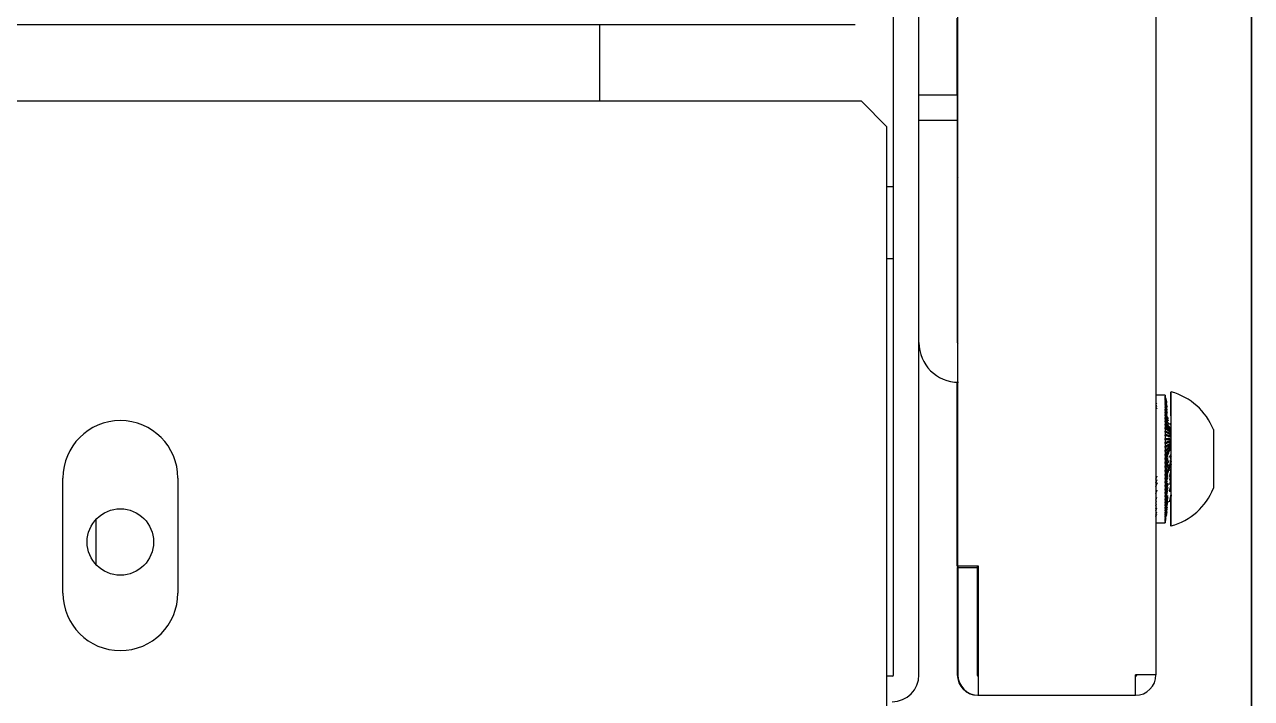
# Model space of a CAD drawing. Header units: millimetres. Extents: x -18178 to 96133, y -22425 to 61598.
# Drawn here: x 42371.5 to 42467.6, y 3480.1 to 3532.8 of the extents above; entities that cross this region are included whole.
import ezdxf

# ---------------------------------------------------------------- set-up
doc = ezdxf.new("R2010")
doc.units = ezdxf.units.MM
for name, color, linetype in [('10H46685PS612', 7, 'Continuous'), ('10H46910P0610B', 7, 'Continuous'), ('10H46911P06B', 7, 'Continuous'), ('EAE-BB-A-OUT-002-KXA 2000A', 131, 'Continuous'), ('EAE-UPS PANEL-VERTV.', 7, 'Continuous'), ('MA1387FE', 7, 'Continuous'), ('RG0340CU', 7, 'Continuous'), ('RG0414CU', 7, 'Continuous'), ('RG0981FE', 7, 'Continuous'), ('RG0982FE', 7, 'Continuous'), ('RG0999FE', 7, 'Continuous'), ('RG1037FE', 7, 'Continuous'), ('RG1047FE', 7, 'Continuous'), ('RG1048FE', 7, 'Continuous'), ('RG1072FE', 7, 'Continuous'), ('RG1110FE', 7, 'Continuous'), ('SALDATURA_5X5_SP', 7, 'Continuous')]:
    doc.layers.add(name, color=color, linetype=linetype)
doc.layers.add('E-ELEC-EQPM', color=7, linetype='Continuous', lineweight=35)

# ---------------------------------------------------------------- blocks, each defined once
blk = doc.blocks.new('A$Ccc32f15b')
at = {"layer": '10H46685PS612', "color": 7, "linetype": 'Continuous'}
for p, q in [((92.80499999999984, 43.97500000001661), (92.80499999999984, 43.95000000001914)), ((93.08499999999984, 43.95000000001914), (93.08499999999984, 43.97500000001661))]:
    blk.add_line(p, q, dxfattribs=at)
at = {"layer": '10H46910P0610B', "color": 7, "linetype": 'Continuous'}
for p, q in [((93.75500291789277, 45.22750000006575), (93.75499999996319, 45.22750000006575)), ((93.75500291789277, 45.22750000006575), (93.81179200135077, 45.22750000006575)), ((93.81179200135071, 45.22750000006575), (93.81321091654215, 45.22750000006575)), ((93.81321091654218, 45.22750000006575), (93.92678908345817, 45.22750000006575)), ((93.9267890834582, 45.22750000006575), (93.92820799864964, 45.22750000006575)), ((93.92820799864961, 45.22750000006575), (93.98499708210764, 45.22750000006575)), ((94.13250000000019, 45.06250000006574), (93.60750000000019, 45.06250000006574)), ((93.60751610531557, 45.06000000001477), (93.70099319478481, 45.06000000001477)), ((94.03783536299957, 45.06000000001475), (94.13251610531555, 45.06000000001474)), ((93.7200000000002, 45.00260141530026), (93.7200000000002, 45.00250000077421)), ((93.7506750000002, 45.00260141530026), (93.7506750000002, 45.00250000077421)), ((93.9893250000002, 45.00260141530026), (93.9893250000002, 45.00250000077911)), ((94.02000000000018, 45.00250000077911), (94.02000000000018, 45.00260141530026))]:
    blk.add_line(p, q, dxfattribs=at)
for centre, radius, start, end in [((93.84838111114686, 44.99559491585886), 0.2499999999999979, 111.9331438283732, 164.4772880336549), ((93.89161888885346, 44.99559491585886), 0.2499999999999962, 15.52271196633877, 68.06685617162684)]:
    blk.add_arc(centre, radius, start, end, dxfattribs=at)
at = {"layer": '10H46911P06B', "color": 7, "linetype": 'Continuous'}
for p, q in [((93.62000000000018, 45.03829015885198), (93.62000000000018, 45.00311550221764)), ((93.6200109832694, 45.03880424576933), (93.62032528616834, 45.03880424576933)), ((93.6200109832694, 45.03880424576933), (93.6200109832694, 45.03829015885196)), ((93.62032528616834, 45.03880424576933), (93.62032528616834, 45.03829015885196)), ((93.62032528616834, 45.03829015885198), (93.62065142266434, 45.03837472732988)), ((93.62065142266437, 45.03829015885198), (93.62032528616834, 45.03829015885198)), ((93.62065142266437, 45.03880424576933), (93.6216184791866, 45.03880424576933)), ((93.62065142266437, 45.03880424576933), (93.62065142266437, 45.03829015885196)), ((93.62161847918657, 45.03880424576933), (93.62161847918657, 45.03829015885196)), ((93.62161847918657, 45.03829015885198), (93.62227592697752, 45.03846561498892)), ((93.6222759269775, 45.03829015885198), (93.62161847918654, 45.03829015885198)), ((93.6222759269775, 45.03880424576933), (93.62389192059271, 45.03880424576933)), ((93.6222759269775, 45.03880424576933), (93.6222759269775, 45.03829015885196)), ((93.62389192059268, 45.03880424576933), (93.62389192059268, 45.03829015885196)), ((93.62389192059268, 45.03829015885198), (93.62487808503249, 45.03856236270954)), ((93.62487808503252, 45.03829015885198), (93.62389192059271, 45.03829015885198)), ((93.62487808503252, 45.03880424576933), (93.6271366381522, 45.03880424576933)), ((93.62487808503252, 45.03880424576933), (93.62487808503252, 45.03829015885196)), ((93.62713663815222, 45.03880424576933), (93.62713663815222, 45.03829015885196)), ((93.62713663815222, 45.03829015885198), (93.6284476273004, 45.03866640384439)), ((93.6284476273004, 45.03829015885198), (93.62713663815222, 45.03829015885198)), ((93.6284476273004, 45.03880424576933), (93.63133982644723, 45.03880424576933)), ((93.6284476273004, 45.03880424576933), (93.6284476273004, 45.03829015885196)), ((93.63133982644717, 45.03880424576933), (93.63133982644717, 45.03829015885196)), ((93.63133982644717, 45.03829015885198), (93.63297046642847, 45.03877952233974)), ((93.6329704664285, 45.03829015885198), (93.6313398264472, 45.03829015885198)), ((93.6329704664285, 45.03880424576933), (93.63648489741377, 45.03880424576933)), ((93.6329704664285, 45.03880424576933), (93.6329704664285, 45.03829015885196)), ((93.63648489741374, 45.03829015885198), (93.64589369389697, 45.04126125427811)), ((93.63648489741374, 45.03880424576933), (93.63648489741374, 45.03829015885196)), ((93.63842875283714, 45.03829015885198), (93.63648489741377, 45.03829015885198)), ((93.63842875283714, 45.03880424576933), (93.64255154580732, 45.03880424576933)), ((93.63842875283714, 45.03880424576933), (93.63842875283714, 45.03829015885196)), ((93.64255154580727, 45.03829015885198), (93.66696422248117, 45.04645796349239)), ((93.64255154580727, 45.03880424576933), (93.64255154580727, 45.03829015885196)), ((93.64480094516344, 45.03829015885198), (93.64255154580727, 45.03829015885198)), ((93.64480094516344, 45.03880424576933), (93.64951582933821, 45.03880424576933)), ((93.64480094516344, 45.03880424576933), (93.64480094516344, 45.03829015885196)), ((93.64951582933824, 45.03880424576933), (93.64951582933824, 45.03829015885196)), ((93.65206189527561, 45.03829015885198), (93.64951582933824, 45.03829015885198)), ((93.65206189527561, 45.03880424576933), (93.65735026316116, 45.03880424576933)), ((93.65206189527555, 45.03880424576933), (93.65206189527555, 45.03829015885196)), ((93.65735026316116, 45.03880424576933), (93.65735026316116, 45.03829015885196)), ((93.66018294752055, 45.03829015885198), (93.65735026316108, 45.03829015885198)), ((93.66018294752055, 45.03880424576933), (93.66602392834486, 45.03880424576933)), ((93.66018294752055, 45.03880424576933), (93.66018294752055, 45.03829015885196)), ((93.66602392834491, 45.03880424576933), (93.66602392834491, 45.03829015885196)), ((93.66913205181544, 45.03829015885198), (93.66602392834488, 45.03829015885198)), ((93.66913205181544, 45.03880424576933), (93.67550259389569, 45.03880424576933)), ((93.66913205181544, 45.03880424576933), (93.66913205181544, 45.03829015885196)), ((93.67550259389569, 45.03880424576933), (93.67550259389569, 45.03829015885196)), ((93.67887389013399, 45.03829015885198), (93.67550259389571, 45.03829015885198)), ((93.67887389013399, 45.03880424576933), (93.685748851851, 45.03880424576933)), ((93.67887389013399, 45.03880424576933), (93.67887389013399, 45.03829015885196)), ((93.685748851851, 45.03880424576933), (93.685748851851, 45.03829015885196)), ((93.68937001589092, 45.03829015885198), (93.685748851851, 45.03829015885198)), ((93.68937001589092, 45.03880424576933), (93.6967222649117, 45.03880424576933)), ((93.68937001589092, 45.03880424576933), (93.68937001589092, 45.03829015885196)), ((93.69672226491167, 45.03880424576933), (93.69672226491167, 45.03829015885196)), ((93.70057900567315, 45.03829015885198), (93.6967222649117, 45.03829015885198)), ((93.70057900567315, 45.03880424576933), (93.70837952602972, 45.03880424576933)), ((93.70057900567309, 45.03880424576933), (93.70057900567309, 45.03829015885196)), ((93.70837952602969, 45.03880424576933), (93.70837952602969, 45.03829015885196)), ((93.71245662271889, 45.03829015885198), (93.70837952602972, 45.03829015885198)), ((93.71245662271889, 45.03880424576933), (93.72067462932111, 45.03880424576933)), ((93.71245662271889, 45.03880424576933), (93.71245662271889, 45.03829015885196)), ((93.72067462932105, 45.03880424576933), (93.72067462932105, 45.03829015885196)), ((93.72495599150002, 45.03829015885198), (93.72067462932108, 45.03829015885198)), ((93.72495599150002, 45.03880424576933), (93.73355905163027, 45.03880424576933)), ((93.72495599150002, 45.03880424576933), (93.72495599150002, 45.03829015885196)), ((93.7335590516303, 45.03829015885198), (93.75629182415992, 45.06208732838293)), ((93.7335590516303, 45.03880424576933), (93.7335590516303, 45.03829015885196)), ((93.7380277827184, 45.03829015885198), (93.73355905163027, 45.03829015885198)), ((93.7380277827184, 45.03880424576933), (93.74698194402873, 45.03880424576933)), ((93.7380277827184, 45.03880424576933), (93.7380277827184, 45.03829015885196)), ((93.74698194402876, 45.03829015885198), (93.76358409659471, 45.06208732838293)), ((93.74698194402876, 45.03880424576933), (93.74698194402876, 45.03829015885196)), ((93.75162040798602, 45.03829015885198), (93.74698194402873, 45.03829015885198)), ((93.75162040798608, 45.03880424576933), (93.76089033249258, 45.03880424576933)), ((93.75162040798608, 45.03880424576933), (93.75162040798608, 45.03829015885196)), ((93.76089033249255, 45.03829015885198), (93.77129634398347, 45.06208732838293)), ((93.76089033249255, 45.03880424576933), (93.76089033249255, 45.03829015885196)), ((93.76568022342087, 45.03829015885198), (93.76089033249255, 45.03829015885198)), ((93.76568022342087, 45.03880424576933), (93.77522932696652, 45.03880424576933)), ((93.76568022342087, 45.03880424576933), (93.76568022342087, 45.03829015885196)), ((93.7759543596334, 45.06208732838292), (93.7712963439835, 45.06208732838292)), ((93.77522932696655, 45.03829015885198), (93.77939812960915, 45.06208732838293)), ((93.77522932696655, 45.03880424576933), (93.77522932696655, 45.03829015885196)), ((93.7801517413547, 45.03829015885198), (93.77522932696652, 45.03829015885198)), ((93.78426771280354, 45.06208732838292), (93.77939812960912, 45.06208732838292)), ((93.7801517413547, 45.03880424576933), (93.78994233799037, 45.03880424576933)), ((93.7801517413547, 45.03880424576933), (93.7801517413547, 45.03829015885196)), ((93.79291941214393, 45.06208732838292), (93.78785747942516, 45.06208732838292)), ((93.7899423379904, 45.03880424576933), (93.7899423379904, 45.03829015885196)), ((93.79497784931763, 45.03829015885198), (93.78994233799037, 45.03829015885198)), ((93.79497784931763, 45.03829015885198), (93.79291941214393, 45.06208732838293)), ((93.79497784931763, 45.03880424576933), (93.8049713000313, 45.03880424576933)), ((93.79497784931763, 45.03880424576933), (93.79497784931763, 45.03829015885196)), ((93.8018753133498, 45.06208732838292), (93.79664100824255, 45.06208732838292)), ((93.8049713000313, 45.03880424576933), (93.8049713000313, 45.03829015885196)), ((93.81010003543497, 45.03829015885198), (93.80497130003133, 45.03829015885198)), ((93.81010003543497, 45.03880424576933), (93.82025690064225, 45.03880424576933)), ((93.81010003543497, 45.03880424576933), (93.81010003543497, 45.03829015885196)), ((93.82025690064225, 45.03880424576933), (93.82025690064225, 45.03829015885196)), ((93.82545861934668, 45.03829015885198), (93.82025690064219, 45.03829015885198)), ((93.82545861934668, 45.03880424576933), (93.83573881454083, 45.03880424576933)), ((93.82545861934668, 45.03880424576933), (93.82545861934668, 45.03829015885196)), ((93.83573881454083, 45.03880424576933), (93.83573881454083, 45.03829015885196)), ((93.84099298773887, 45.03829015885198), (93.83573881454083, 45.03829015885198)), ((93.84099298773887, 45.03880424576933), (93.85135594168602, 45.03880424576933)), ((93.84099298773887, 45.03880424576933), (93.84099298773887, 45.03829015885196)), ((93.85135594168605, 45.03880424576933), (93.85135594168605, 45.03829015885196)), ((93.85664183355638, 45.03829015885198), (93.85135594168602, 45.03829015885198)), ((93.85664183355638, 45.03880424576933), (93.8670466484117, 45.03880424576933)), ((93.85664183355638, 45.03880424576933), (93.85664183355638, 45.03829015885196)), ((93.86704664841173, 45.03880424576933), (93.86704664841173, 45.03829015885196)), ((93.8723433979541, 45.03829015885198), (93.8670466484117, 45.03829015885198)), ((93.8723433979541, 45.03880424576933), (93.88274901066686, 45.03880424576933)), ((93.8723433979541, 45.03880424576933), (93.8723433979541, 45.03829015885196)), ((93.88274901066686, 45.03880424576933), (93.88274901066686, 45.03829015885196)), ((93.88803571403068, 45.03829015885198), (93.88274901066686, 45.03829015885198)), ((93.88803571403074, 45.03880424576933), (93.89840105840142, 45.03880424576933)), ((93.88803571403068, 45.03880424576933), (93.88803571403068, 45.03829015885196)), ((93.89840105840139, 45.03880424576933), (93.89840105840139, 45.03829015885196)), ((93.90365685138372, 45.03829015885198), (93.89840105840136, 45.03829015885198)), ((93.90365685138372, 45.03880424576933), (93.91394102013359, 45.03880424576933)), ((93.90365685138372, 45.03880424576933), (93.90365685138372, 45.03829015885196)), ((93.91394102013359, 45.03880424576933), (93.91394102013359, 45.03829015885196)), ((93.91914516052071, 45.03829015885198), (93.91394102013362, 45.03829015885198)), ((93.91914516052071, 45.03880424576933), (93.92930756673411, 45.03880424576933)), ((93.91914516052071, 45.03880424576933), (93.91914516052071, 45.03829015885196)), ((93.92889992842976, 45.06208732838292), (93.92343554848296, 45.06208732838292)), ((93.92930756673408, 45.03880424576933), (93.92930756673408, 45.03829015885196)), ((93.9344395161614, 45.03829015885198), (93.92930756673408, 45.03829015885198)), ((93.9344395161614, 45.03880424576933), (93.94444005346375, 45.03880424576933)), ((93.9344395161614, 45.03880424576933), (93.9344395161614, 45.03829015885196)), ((93.94708058785648, 45.06208732838292), (93.94191610791248, 45.06208732838292)), ((93.94444005346372, 45.03880424576933), (93.94444005346372, 45.03829015885196)), ((93.94947955847138, 45.03829015885198), (93.9444400534637, 45.03829015885198)), ((93.94947955847138, 45.03880424576933), (93.95927875931076, 45.03880424576933)), ((93.94947955847138, 45.03880424576933), (93.94947955847138, 45.03829015885196)), ((93.95927875931076, 45.03880424576933), (93.95927875931076, 45.03829015885196)), ((93.9642059312749, 45.03829015885198), (93.95927875931076, 45.03829015885198)), ((93.9642059312749, 45.03880424576933), (93.97376512268241, 45.03880424576933)), ((93.9642059312749, 45.03880424576933), (93.9642059312749, 45.03829015885196)), ((93.97376512268241, 45.03880424576933), (93.97376512268241, 45.03829015885196)), ((93.97856051630626, 45.03829015885198), (93.97376512268241, 45.03829015885198)), ((93.97856051630626, 45.03880424576933), (93.98784197252061, 45.03880424576933)), ((93.97856051630626, 45.03880424576933), (93.97856051630626, 45.03829015885196)), ((93.98784197252061, 45.03880424576933), (93.98784197252061, 45.03829015885196)), ((93.99248666257634, 45.03829015885198), (93.98784197252061, 45.03829015885198)), ((93.99248666257634, 45.03880424576933), (94.00145375393012, 45.03880424576933)), ((93.99248666257634, 45.03880424576933), (93.99248666257634, 45.03829015885196)), ((94.00145375393012, 45.03880424576933), (94.00145375393012, 45.03829015885196)), ((94.00592940994804, 45.03829015885198), (94.00145375393012, 45.03829015885198)), ((94.00592940994804, 45.03880424576933), (94.0145467474284, 45.03880424576933)), ((94.00592940994804, 45.03880424576933), (94.00592940994804, 45.03829015885196)), ((94.0145467474284, 45.03880424576933), (94.0145467474284, 45.03829015885196)), ((94.01883570603891, 45.03829015885198), (94.0145467474284, 45.03829015885198)), ((94.01883570603891, 45.03880424576933), (94.02706928095168, 45.03880424576933)), ((94.01883570603891, 45.03880424576933), (94.01883570603891, 45.03829015885196)), ((94.02706928095168, 45.03880424576933), (94.02706928095168, 45.03829015885196)), ((94.03115461559466, 45.03829015885198), (94.02706928095168, 45.03829015885198)), ((94.03115461559466, 45.03880424576933), (94.0389719337812, 45.03880424576933)), ((94.03115461559466, 45.03880424576933), (94.03115461559466, 45.03829015885196)), ((94.0389719337812, 45.03880424576933), (94.0389719337812, 45.03829015885196)), ((94.04283752150715, 45.03829015885198), (94.0389719337812, 45.03829015885198)), ((94.04283752150715, 45.03880424576933), (94.05020773158398, 45.03880424576933)), ((94.04283752150715, 45.03880424576933), (94.04283752150715, 45.03829015885196)), ((94.05020773158404, 45.03880424576933), (94.05020773158404, 45.03829015885196)), ((94.05383831668425, 45.03829015885198), (94.05020773158404, 45.03829015885198)), ((94.05383831668425, 45.03880424576933), (94.06073233179936, 45.03880424576933)), ((94.05383831668425, 45.03880424576933), (94.05383831668425, 45.03829015885196)), ((94.06073233179936, 45.03880424576933), (94.06073233179936, 45.03829015885196)), ((94.06411358601312, 45.03829015885198), (94.06073233179936, 45.03829015885198)), ((94.06411358601312, 45.03880424576933), (94.07050419863842, 45.03880424576933)), ((94.06411358601312, 45.03880424576933), (94.06411358601312, 45.03829015885196)), ((94.07050419863842, 45.03880424576933), (94.07050419863842, 45.03829015885196)), ((94.07362277770008, 45.03829015885198), (94.07050419863842, 45.03829015885198)), ((94.07362277770008, 45.03880424576933), (94.07948476700707, 45.03880424576933)), ((94.07362277770008, 45.03880424576933), (94.07362277770008, 45.03829015885196)), ((94.07948476700707, 45.03880424576933), (94.07948476700707, 45.03829015885196)), ((94.08232836330976, 45.03829015885198), (94.07948476700702, 45.03829015885198)), ((94.08232836330976, 45.03880424576933), (94.08763859470477, 45.03880424576933)), ((94.08232836330976, 45.03880424576933), (94.08232836330976, 45.03829015885196)), ((94.08763859470483, 45.03880424576933), (94.08763859470483, 45.03829015885196)), ((94.09019598587318, 45.03829015885198), (94.08763859470483, 45.03829015885198)), ((94.09019598587318, 45.03880424576933), (94.09493350229891, 45.03880424576933)), ((94.09019598587318, 45.03880424576933), (94.09019598587318, 45.03829015885196)), ((94.09493350229891, 45.03880424576933), (94.09493350229891, 45.03829015885196)), ((94.09719459547827, 45.03829015885198), (94.09493350229891, 45.03829015885198)), ((94.09719459547827, 45.03880424576933), (94.10134070012177, 45.03880424576933)), ((94.09719459547827, 45.03880424576933), (94.09719459547827, 45.03829015885196)), ((94.10134070012177, 45.03880424576933), (94.10134070012177, 45.03829015885196)), ((94.10329657181032, 45.03829015885198), (94.10134070012177, 45.03829015885198)), ((94.10329657181032, 45.03880424576933), (94.10683490189072, 45.03880424576933)), ((94.10329657181032, 45.03880424576933), (94.10329657181032, 45.03829015885196)), ((94.10683490189078, 45.03880424576933), (94.10683490189078, 45.03829015885196)), ((94.10847783315657, 45.03829015885198), (94.10683490189078, 45.03829015885198)), ((94.10847783315657, 45.03880424576933), (94.11139442450158, 45.03880424576933)), ((94.10847783315657, 45.03880424576933), (94.10847783315657, 45.03829015885196)), ((94.11139442450158, 45.03880424576933), (94.11139442450158, 45.03829015885196)), ((94.11271793144553, 45.03829015885198), (94.11139442450164, 45.03829015885198)), ((94.11271793144553, 45.03880424576933), (94.11500127360156, 45.03880424576933)), ((94.11271793144553, 45.03880424576933), (94.11271793144553, 45.03829015885196)), ((94.11500127360151, 45.03880424576933), (94.11500127360151, 45.03829015885196)), ((94.11600013294625, 45.03829015885198), (94.11500127360151, 45.03829015885198)), ((94.11600013294625, 45.03880424576933), (94.11764121460496, 45.03880424576933)), ((94.11600013294625, 45.03880424576933), (94.11600013294625, 45.03829015885196)), ((94.11764121460496, 45.03880424576933), (94.11764121460496, 45.03829015885196)), ((94.11831148430909, 45.03829015885198), (94.11764121460496, 45.03829015885198)), ((94.11831148430909, 45.03880424576933), (94.11930382887093, 45.03880424576933)), ((94.11831148430909, 45.03880424576933), (94.11831148430909, 45.03829015885196)), ((94.11930382887087, 45.03880424576933), (94.11930382887087, 45.03829015885196)), ((94.11964286368604, 45.03829015885198), (94.11930382887087, 45.03829015885198)), ((94.11964286368604, 45.03880424576933), (94.11998255482033, 45.03880424576933)), ((94.11964286368604, 45.03880424576933), (94.11964286368604, 45.03829015885196)), ((94.11998255482033, 45.03880424576933), (94.11998255482033, 45.03829015885196)), ((94.12000000025924, 45.03829015885198), (94.11998255482033, 45.03829015885198)), ((94.11998901673101, 45.03880424576933), (94.11998901673101, 45.03829015885196)), ((94.12000000000015, 45.00311550221763), (94.12000000000015, 45.03829015885196)), ((94.12000294021655, 45.03630424571833), (94.12000294021655, 45.03579015880096)), ((94.1200161053155, 45.00250000078074), (94.1200161053155, 45.03579015880096)), ((93.61999999974114, 45.00311550221763), (93.62001744518005, 45.00311550221763)), ((93.6200109832694, 45.00311550221763), (93.6200109832694, 45.00260141530026)), ((93.6200109832694, 45.00260141530028), (93.62032528616834, 45.00260141530028)), ((93.62001610531559, 45.00260141530025), (93.62001610531559, 45.00250000077257)), ((93.62032528616834, 45.00311550221763), (93.62032528616834, 45.00260141530026)), ((93.62065142266437, 45.00311550221763), (93.62032528616834, 45.00311550221763)), ((93.62065142266437, 45.00311550221763), (93.62065142266437, 45.00260141530026)), ((93.62065142266437, 45.00260141530028), (93.6216184791866, 45.00260141530028)), ((93.62161847918657, 45.00311550221763), (93.62161847918657, 45.00260141530026)), ((93.6222759269775, 45.00311550221763), (93.62161847918654, 45.00311550221763)), ((93.6222759269775, 45.00311550221763), (93.6222759269775, 45.00260141530026)), ((93.6222759269775, 45.00260141530028), (93.62389192059271, 45.00260141530028)), ((93.62389192059268, 45.00311550221763), (93.62389192059268, 45.00260141530026)), ((93.62487808503252, 45.00311550221763), (93.62389192059271, 45.00311550221763)), ((93.62487808503252, 45.00311550221763), (93.62487808503252, 45.00260141530026)), ((93.62487808503252, 45.00260141530028), (93.6271366381522, 45.00260141530028)), ((93.62713663815222, 45.00311550221763), (93.62713663815222, 45.00260141530026)), ((93.6284476273004, 45.00311550221763), (93.62713663815222, 45.00311550221763)), ((93.6284476273004, 45.00311550221763), (93.6284476273004, 45.00260141530026)), ((93.6284476273004, 45.00260141530028), (93.63133982644723, 45.00260141530028)), ((93.63133982644717, 45.00311550221763), (93.63133982644717, 45.00260141530026)), ((93.6329704664285, 45.00311550221763), (93.6313398264472, 45.00311550221763)), ((93.6329704664285, 45.00311550221763), (93.6329704664285, 45.00260141530026)), ((93.6329704664285, 45.00260141530028), (93.63648489741377, 45.00260141530028)), ((93.63648489741374, 45.00311550221763), (93.63648489741374, 45.00260141530026)), ((93.63842875283714, 45.00311550221763), (93.63648489741377, 45.00311550221763)), ((93.63842875283714, 45.00311550221763), (93.63842875283714, 45.00260141530026)), ((93.63842875283714, 45.00260141530028), (93.64255154580732, 45.00260141530028)), ((93.64255154580727, 45.00311550221763), (93.64255154580727, 45.00260141530026)), ((93.64480094516344, 45.00311550221763), (93.64255154580727, 45.00311550221763)), ((93.64480094516344, 45.00311550221763), (93.64480094516344, 45.00260141530026)), ((93.64480094516344, 45.00260141530028), (93.64951582933821, 45.00260141530028)), ((93.64951582933824, 45.00260141530028), (93.6549614725516, 45.00454683745676)), ((93.64951582933824, 45.00311550221763), (93.64951582933824, 45.00260141530026)), ((93.65206189527561, 45.00311550221763), (93.64951582933824, 45.00311550221763)), ((93.65206189527555, 45.00311550221763), (93.65206189527555, 45.00260141530026)), ((93.65206189527561, 45.00260141530028), (93.65735026316116, 45.00260141530028)), ((93.65735026316116, 45.00260141530028), (93.66428954267491, 45.00527193024463)), ((93.65735026316116, 45.00311550221763), (93.65735026316116, 45.00260141530026)), ((93.66018294752055, 45.00311550221763), (93.65735026316108, 45.00311550221763)), ((93.66018294752055, 45.00311550221763), (93.66018294752055, 45.00260141530026)), ((93.66018294752055, 45.00260141530028), (93.66602392834486, 45.00260141530028)), ((93.66602392834491, 45.00260141530028), (93.67377471081127, 45.00584782195492)), ((93.66602392834491, 45.00311550221763), (93.66602392834491, 45.00260141530026)), ((93.66913205181544, 45.00311550221763), (93.66602392834488, 45.00311550221763)), ((93.66913205181544, 45.00311550221763), (93.66913205181544, 45.00260141530026)), ((93.66913205181544, 45.00260141530028), (93.67550259389569, 45.00260141530028)), ((93.67550259389569, 45.00311550221763), (93.67550259389569, 45.00260141530026)), ((93.67887389013399, 45.00311550221763), (93.67550259389571, 45.00311550221763)), ((93.67887389013399, 45.00311550221763), (93.67887389013399, 45.00260141530026)), ((93.67887389013399, 45.00260141530028), (93.685748851851, 45.00260141530028)), ((93.685748851851, 45.00311550221763), (93.685748851851, 45.00260141530026)), ((93.68937001589092, 45.00311550221763), (93.685748851851, 45.00311550221763)), ((93.68937001589092, 45.00311550221763), (93.68937001589092, 45.00260141530026)), ((93.68937001589092, 45.00260141530028), (93.6967222649117, 45.00260141530028)), ((93.69672226491167, 45.00311550221763), (93.69672226491167, 45.00260141530026)), ((93.70057900567315, 45.00311550221763), (93.6967222649117, 45.00311550221763)), ((93.70057900567309, 45.00311550221763), (93.70057900567309, 45.00260141530026)), ((93.70057900567315, 45.00260141530028), (93.70837952602972, 45.00260141530028)), ((93.70837952602969, 45.00311550221763), (93.70837952602969, 45.00260141530026)), ((93.71245662271889, 45.00311550221763), (93.70837952602972, 45.00311550221763)), ((93.71245662271889, 45.00311550221763), (93.71245662271889, 45.00260141530026)), ((93.71245662271889, 45.00260141530028), (93.72067462932111, 45.00260141530028)), ((93.72067462932105, 45.00311550221763), (93.72067462932105, 45.00260141530026)), ((93.72495599150002, 45.00311550221763), (93.72067462932108, 45.00311550221763)), ((93.72495599150002, 45.00311550221763), (93.72495599150002, 45.00260141530026)), ((93.72495599150002, 45.00260141530028), (93.73355905163027, 45.00260141530028)), ((93.7335590516303, 45.00311550221763), (93.7335590516303, 45.00260141530026)), ((93.7380277827184, 45.00311550221763), (93.73355905163027, 45.00311550221763)), ((93.7380277827184, 45.00311550221763), (93.7380277827184, 45.00260141530026)), ((93.7380277827184, 45.00260141530028), (93.74698194402873, 45.00260141530028)), ((93.74698194402876, 45.00311550221763), (93.74698194402876, 45.00260141530026)), ((93.75162040798602, 45.00311550221763), (93.74698194402873, 45.00311550221763)), ((93.75162040798608, 45.00311550221763), (93.75162040798608, 45.00260141530026)), ((93.75162040798608, 45.00260141530028), (93.76089033249258, 45.00260141530028)), ((93.76089033249255, 45.00311550221763), (93.76089033249255, 45.00260141530026)), ((93.76568022342087, 45.00311550221763), (93.76089033249255, 45.00311550221763)), ((93.76568022342087, 45.00311550221763), (93.76568022342087, 45.00260141530026)), ((93.76568022342087, 45.00260141530028), (93.77522932696652, 45.00260141530028)), ((93.77522932696655, 45.00311550221763), (93.77522932696655, 45.00260141530026)), ((93.7801517413547, 45.00311550221763), (93.77522932696652, 45.00311550221763)), ((93.7801517413547, 45.00311550221763), (93.7801517413547, 45.00260141530026)), ((93.7801517413547, 45.00260141530028), (93.78994233799037, 45.00260141530028)), ((93.7899423379904, 45.00311550221763), (93.7899423379904, 45.00260141530026)), ((93.79497784931763, 45.00311550221763), (93.78994233799037, 45.00311550221763)), ((93.79497784931763, 45.00311550221763), (93.79497784931763, 45.00260141530026)), ((93.79497784931763, 45.00260141530028), (93.8049713000313, 45.00260141530028)), ((93.8049713000313, 45.00311550221763), (93.8049713000313, 45.00260141530026)), ((93.81010003543497, 45.00311550221763), (93.80497130003133, 45.00311550221763)), ((93.81010003543497, 45.00311550221763), (93.81010003543497, 45.00260141530026)), ((93.81010003543497, 45.00260141530028), (93.82025690064225, 45.00260141530028)), ((93.82025690064225, 45.00311550221763), (93.82025690064225, 45.00260141530026)), ((93.82545861934668, 45.00311550221763), (93.82025690064219, 45.00311550221763)), ((93.82545861934668, 45.00311550221763), (93.82545861934668, 45.00260141530026)), ((93.82545861934668, 45.00260141530028), (93.83573881454083, 45.00260141530028)), ((93.83573881454083, 45.00311550221763), (93.83573881454083, 45.00260141530026)), ((93.84099298773887, 45.00311550221763), (93.83573881454083, 45.00311550221763)), ((93.84099298773887, 45.00311550221763), (93.84099298773887, 45.00260141530026)), ((93.84099298773887, 45.00260141530028), (93.85135594168602, 45.00260141530028)), ((93.85135594168605, 45.00311550221763), (93.85135594168605, 45.00260141530026)), ((93.85664183355638, 45.00311550221763), (93.85135594168602, 45.00311550221763)), ((93.85664183355638, 45.00311550221763), (93.85664183355638, 45.00260141530026)), ((93.85664183355638, 45.00260141530028), (93.8670466484117, 45.00260141530028)), ((93.86704664841173, 45.00311550221763), (93.86704664841173, 45.00260141530026)), ((93.8723433979541, 45.00311550221763), (93.8670466484117, 45.00311550221763)), ((93.8723433979541, 45.00311550221763), (93.8723433979541, 45.00260141530026)), ((93.8723433979541, 45.00260141530028), (93.88274901066686, 45.00260141530028)), ((93.88274901066686, 45.00311550221763), (93.88274901066686, 45.00260141530026)), ((93.88803571403068, 45.00311550221763), (93.88274901066686, 45.00311550221763)), ((93.88803571403068, 45.00311550221763), (93.88803571403068, 45.00260141530026)), ((93.88803571403074, 45.00260141530028), (93.89840105840142, 45.00260141530028)), ((93.89840105840139, 45.00311550221763), (93.89840105840139, 45.00260141530026)), ((93.90365685138372, 45.00311550221763), (93.89840105840136, 45.00311550221763)), ((93.90365685138372, 45.00311550221763), (93.90365685138372, 45.00260141530026)), ((93.90365685138372, 45.00260141530028), (93.91394102013359, 45.00260141530028)), ((93.91394102013359, 45.00311550221763), (93.91394102013359, 45.00260141530026)), ((93.91914516052071, 45.00311550221763), (93.91394102013362, 45.00311550221763)), ((93.91914516052071, 45.00311550221763), (93.91914516052071, 45.00260141530026)), ((93.91914516052071, 45.00260141530028), (93.92930756673411, 45.00260141530028)), ((93.92930756673408, 45.00311550221763), (93.92930756673408, 45.00260141530026)), ((93.9344395161614, 45.00311550221763), (93.92930756673408, 45.00311550221763)), ((93.9344395161614, 45.00311550221763), (93.9344395161614, 45.00260141530026)), ((93.9344395161614, 45.00260141530028), (93.94444005346375, 45.00260141530028)), ((93.94947955847138, 45.00260141530028), (93.93664752000421, 45.00773999026605)), ((93.94444005346372, 45.00311550221763), (93.94444005346372, 45.00260141530026)), ((93.94947955847138, 45.00311550221763), (93.9444400534637, 45.00311550221763)), ((93.94947955847138, 45.00311550221763), (93.94947955847138, 45.00260141530026)), ((93.94947955847138, 45.00260141530028), (93.95927875931076, 45.00260141530028)), ((93.9642059312749, 45.00260141530028), (93.95045887764209, 45.00769509172771)), ((93.95927875931076, 45.00311550221763), (93.95927875931076, 45.00260141530026)), ((93.9642059312749, 45.00311550221763), (93.95927875931076, 45.00311550221763)), ((93.97856051630626, 45.00260141530028), (93.96239082486673, 45.00819676409569)), ((93.9642059312749, 45.00311550221763), (93.9642059312749, 45.00260141530026)), ((93.9642059312749, 45.00260141530028), (93.97376512268241, 45.00260141530028)), ((93.97376512268241, 45.00311550221763), (93.97376512268241, 45.00260141530026)), ((93.97856051630626, 45.00311550221763), (93.97376512268241, 45.00311550221763)), ((93.97856051630626, 45.00311550221763), (93.97856051630626, 45.00260141530026)), ((93.97856051630626, 45.00260141530028), (93.98784197252061, 45.00260141530028)), ((93.98784197252061, 45.00311550221763), (93.98784197252061, 45.00260141530026)), ((93.99248666257634, 45.00311550221763), (93.98784197252061, 45.00311550221763)), ((94.00592940994804, 45.00260141530028), (93.99088367050004, 45.0072495838366)), ((93.99248666257634, 45.00311550221763), (93.99248666257634, 45.00260141530026)), ((93.99248666257634, 45.00260141530028), (94.00145375393012, 45.00260141530028)), ((94.00145375393012, 45.00311550221763), (94.00145375393012, 45.00260141530026)), ((94.00592940994804, 45.00311550221763), (94.00145375393012, 45.00311550221763)), ((94.00592940994804, 45.00311550221763), (94.00592940994804, 45.00260141530026)), ((94.00592940994804, 45.00260141530028), (94.0145467474284, 45.00260141530028)), ((94.0145467474284, 45.00311550221763), (94.0145467474284, 45.00260141530026)), ((94.01883570603891, 45.00311550221763), (94.0145467474284, 45.00311550221763)), ((94.01883570603891, 45.00311550221763), (94.01883570603891, 45.00260141530026)), ((94.01883570603891, 45.00260141530028), (94.02706928095168, 45.00260141530028)), ((94.03115461559466, 45.00260141530028), (94.01974753232278, 45.00583019238849)), ((94.02706928095168, 45.00311550221763), (94.02706928095168, 45.00260141530026)), ((94.03115461559466, 45.00311550221763), (94.02706928095168, 45.00311550221763)), ((94.03115461559466, 45.00311550221763), (94.03115461559466, 45.00260141530026)), ((94.03115461559466, 45.00260141530028), (94.0389719337812, 45.00260141530028)), ((94.04283752150715, 45.00260141530028), (94.03362243036466, 45.00511898026521)), ((94.0389719337812, 45.00311550221763), (94.0389719337812, 45.00260141530026)), ((94.04283752150715, 45.00311550221763), (94.0389719337812, 45.00311550221763)), ((94.04283752150715, 45.00311550221763), (94.04283752150715, 45.00260141530026)), ((94.04283752150715, 45.00260141530028), (94.05020773158398, 45.00260141530028)), ((94.05383831668425, 45.00260141530028), (94.04517290170728, 45.0048979539237)), ((94.05020773158404, 45.00311550221763), (94.05020773158404, 45.00260141530026)), ((94.05383831668425, 45.00311550221763), (94.05020773158404, 45.00311550221763)), ((94.05383831668425, 45.00311550221763), (94.05383831668425, 45.00260141530026)), ((94.05383831668425, 45.00260141530028), (94.06073233179936, 45.00260141530028)), ((94.06411358601312, 45.00260141530028), (94.05607075285675, 45.00467897416961)), ((94.06073233179936, 45.00311550221763), (94.06073233179936, 45.00260141530026)), ((94.06411358601312, 45.00311550221763), (94.06073233179936, 45.00311550221763)), ((94.07362277770008, 45.00260141530028), (94.0610522703034, 45.00578056116589)), ((94.06411358601312, 45.00311550221763), (94.06411358601312, 45.00260141530026)), ((94.06411358601312, 45.00260141530028), (94.07050419863842, 45.00260141530028)), ((94.07050419863842, 45.00311550221763), (94.07050419863842, 45.00260141530026)), ((94.07362277770008, 45.00311550221763), (94.07050419863842, 45.00311550221763)), ((94.07362277770008, 45.00311550221763), (94.07362277770008, 45.00260141530026)), ((94.07362277770008, 45.00260141530028), (94.07948476700707, 45.00260141530028)), ((94.09019598587318, 45.00260141530028), (94.07756672582113, 45.00570252612913)), ((94.07948476700707, 45.00311550221763), (94.07948476700707, 45.00260141530026)), ((94.08232836330976, 45.00311550221763), (94.07948476700702, 45.00311550221763)), ((94.08232836330976, 45.00311550221763), (94.08232836330976, 45.00260141530026)), ((94.08232836330976, 45.00260141530028), (94.08763859470477, 45.00260141530028)), ((94.09719459547827, 45.00260141530028), (94.08602676414793, 45.00532016388401)), ((94.08763859470483, 45.00311550221763), (94.08763859470483, 45.00260141530026)), ((94.09019598587318, 45.00311550221763), (94.08763859470483, 45.00311550221763)), ((94.09019598587318, 45.00311550221763), (94.09019598587318, 45.00260141530026)), ((94.09019598587318, 45.00260141530028), (94.09493350229891, 45.00260141530028)), ((94.09493350229891, 45.00311550221763), (94.09493350229891, 45.00260141530026)), ((94.09719459547827, 45.00311550221763), (94.09493350229891, 45.00311550221763)), ((94.09719459547827, 45.00311550221763), (94.09719459547827, 45.00260141530026)), ((94.09719459547827, 45.00260141530028), (94.10134070012177, 45.00260141530028)), ((94.10134070012177, 45.00311550221763), (94.10134070012177, 45.00260141530026)), ((94.10329657181032, 45.00311550221763), (94.10134070012177, 45.00311550221763)), ((94.10329657181032, 45.00311550221763), (94.10329657181032, 45.00260141530026)), ((94.10329657181032, 45.00260141530028), (94.10683490189072, 45.00260141530028)), ((94.10683490189078, 45.00311550221763), (94.10683490189078, 45.00260141530026)), ((94.10847783315657, 45.00311550221763), (94.10683490189078, 45.00311550221763)), ((94.10847783315657, 45.00311550221763), (94.10847783315657, 45.00260141530026)), ((94.10847783315657, 45.00260141530028), (94.11139442450158, 45.00260141530028)), ((94.11139442450158, 45.00311550221763), (94.11139442450158, 45.00260141530026)), ((94.11271793144553, 45.00311550221763), (94.11139442450164, 45.00311550221763)), ((94.11271793144553, 45.00311550221763), (94.11271793144553, 45.00260141530026)), ((94.11271793144553, 45.00260141530028), (94.11500127360156, 45.00260141530028)), ((94.11500127360151, 45.00311550221763), (94.11500127360151, 45.00260141530026)), ((94.11600013294625, 45.00311550221763), (94.11500127360151, 45.00311550221763)), ((94.11600013294625, 45.00311550221763), (94.11600013294625, 45.00260141530026)), ((94.11600013294625, 45.00260141530028), (94.11764121460496, 45.00260141530028)), ((94.11764121460496, 45.00311550221763), (94.11764121460496, 45.00260141530026)), ((94.11831148430909, 45.00311550221763), (94.11764121460496, 45.00311550221763)), ((94.11831148430909, 45.00311550221763), (94.11831148430909, 45.00260141530026)), ((94.11831148430909, 45.00260141530028), (94.11930382887093, 45.00260141530028)), ((94.11930382887087, 45.00311550221763), (94.11930382887087, 45.00260141530026)), ((94.11964286368604, 45.00311550221763), (94.11930382887087, 45.00311550221763)), ((94.11964286368604, 45.00311550221763), (94.11964286368604, 45.00260141530026)), ((94.11964286368604, 45.00260141530028), (94.11998255482033, 45.00260141530028)), ((94.11998255482033, 45.00311550221763), (94.11998255482033, 45.00260141530026)), ((94.12000000025924, 45.00311550221763), (94.11998255482033, 45.00311550221763)), ((94.11998901673101, 45.00311550221763), (94.11998901673101, 45.00260141530026))]:
    blk.add_line(p, q, dxfattribs=at)
for centre, radius, start, end in [((94.55172695382939, 41.84543204064693), 3.325432887512475, 105.9935215566178, 106.2012350201607), ((94.68268931257475, 41.41917652458402), 3.771030288009832, 105.9570332260653, 106.290637876139), ((94.52436106395422, 42.0688729014426), 3.102499614870244, 106.5553173566943, 106.8097110722436), ((94.65153468333986, 41.67185574593958), 3.518955715086693, 106.5576949024324, 106.9020235036523), ((94.49515151150317, 42.30445345139798), 2.867550329796936, 107.3159275826476, 107.5319033411116), ((94.61816454371476, 41.93826319584737), 3.253300197056991, 107.2921771847099, 107.6276069016768), ((94.46431998316743, 42.54845844452248), 2.62433479933346, 108.1292967055, 108.3877214180315), ((94.5828357312586, 42.21419746967119), 2.978306226779022, 108.1072672679433, 108.487353039828), ((94.43212827995782, 42.79703977629291), 2.376749746127826, 109.0941682124061, 109.4028841889993), ((94.54585246101712, 42.49530691907266), 2.698383309527249, 109.213147426959, 109.507042905201), ((94.3988910508701, 43.04627717063074), 2.128785420798968, 110.0453586990089, 110.6109223211308), ((94.50758131514405, 42.77715828013362), 2.418047963057871, 110.3602808850384, 110.7202730200459), ((94.36499599378695, 43.29224000492903), 1.884475822995609, 111.4179351587605, 112.0560413132047), ((94.46847501331419, 43.05530658850553), 2.141868114519636, 111.5724945870066, 112.1713110803263), ((94.33093694972294, 43.53104929836725), 1.647857490019546, 113.4984435745903, 113.7972594433067), ((94.42911134514063, 43.3253652792115), 1.874417674479657, 113.2032302075609, 113.9192174134619), ((94.29737032497249, 43.75893888572763), 1.422945822858075, 115.5587092278594, 115.9144342880818), ((94.39025953585067, 43.58307536537104), 1.620251866271875, 115.4714831447941, 116.0438366365578), ((94.26521616273519, 43.97231481207442), 1.213747122166006, 117.7389680841611, 118.5170418717395), ((94.3529991199126, 43.82437260497254), 1.383924780424498, 117.5661216904646, 118.6545050365993), ((94.23585077010196, 44.16781201159942), 1.024347117481679, 120.8663085878571, 121.7567614599039), ((94.31894648511863, 44.04545159640944), 1.17009735732805, 120.6958624728169, 121.9024905813318), ((94.21150402401324, 44.34234737667096), 0.8591777644850395, 124.8277336220617, 125.844565823467), ((94.29072212336442, 44.24282579191991), 0.9838560302347836, 124.3671889410273, 125.9977999025901), ((94.19616840241204, 44.49316838031689), 0.7237491457102248, 129.9263504156102, 131.0704863637985), ((94.27301968252826, 44.41338248253666), 0.8315805381010966, 128.6748467417627, 131.2284259172771), ((94.31894648511863, 44.04545159640944), 1.17009735732805, 119.6241699628196, 120.1544118467587), ((94.19799670142166, 44.617896485223), 0.6267899755355497, 134.8060832507687, 137.8148020911136), ((94.2754257508166, 44.5544318873593), 0.7234729833986522, 135.3798909627453, 137.9707465000287), ((94.23709627466027, 44.71456465466518), 0.587659229085825, 143.6836964381793, 146.5130090170323), ((94.32158609076927, 44.66374957301826), 0.6822953078418047, 144.2271256289893, 146.653873251836), ((94.38138523217387, 44.78164837385917), 0.6716718417414929, 155.2733788063863, 157.4890872641713), ((94.49137346899661, 44.73961153430088), 0.784950294776755, 155.7022773821464, 157.5943622881002), ((95.10516125571584, 44.81808969248493), 1.348122342051487, 169.5503115290785, 170.5771168347518), ((95.3425739437877, 44.78082138276784), 1.58357768873463, 169.7502719337141, 170.6240749450495), ((91.19341798907416, 44.82331390917521), 2.605450974338249, 4.744210026097618, 5.269533595710705), ((90.74220385382426, 44.78672921445833), 3.063163542641971, 4.720344286575281, 5.167128198444643), ((93.07673422649873, 44.79723863491084), 0.7672569189109476, 18.3513471832742, 20.23424667907556), ((92.9568963120474, 44.75724185942585), 0.8984620030951471, 18.263202281426, 19.86890479991749), ((99.30969884354434, 46.95236852783063), 5.823167785041976, 198.9421848262435, 199.1899222551031), ((93.30501750958794, 44.74027509234824), 0.595475680054426, 30.0879567475062, 32.77164583866581), ((93.22514868998647, 44.69282435078708), 0.6928737973256299, 29.95637231683315, 32.25484485210223), ((97.65915921008067, 47.36766843238887), 4.485896048797833, 210.9281137050541, 211.2831034638752), ((93.36850788472398, 44.65332163057202), 0.6057240199933384, 39.52387882771612, 42.507514596967), ((93.29952302281743, 44.59449259116333), 0.7004302744247604, 39.37112625931297, 41.93723268501459), ((97.2676789329133, 48.00161363343071), 4.530282836848652, 220.4558218789473, 220.852537065378), ((93.3820061897799, 44.53774955762916), 0.6865456941250017, 46.87129511333097, 49.8609346197615), ((97.25921515120044, 48.84420643492442), 5.105144844411017, 227.8034142544574, 228.2025816778103), ((93.31502924438792, 44.46379733114527), 0.7899222421297197, 46.71301304429769, 48.03364898153466), ((93.37434468959646, 44.39538151414271), 0.8103999208996899, 52.55685722203787, 54.46266091452911), ((93.28378457244926, 44.11403876550212), 1.104676710896125, 58.40722432866217, 59.16857866168635), ((93.33269816760117, 44.03962561177545), 1.148206298227631, 62.51411834441242, 62.99082363705929), ((93.3055763035012, 44.30279971304991), 0.9289389708361673, 52.4015979182739, 53.59551332289228), ((97.92519298369658, 52.47584200549505), 8.455171809904394, 241.2623908588218, 241.3124452619138), ((93.3063363362981, 43.83184823599639), 1.351268389827075, 65.29555827088762, 65.61798229785975), ((93.35625326908715, 44.22846272920964), 0.9663597359999211, 56.98737940276697, 58.24142235625408), ((97.413468489157, 49.88215864582004), 6.000219065216646, 233.7533084260211, 233.8312133416285), ((93.22383908648663, 43.66552527086183), 1.539267903748929, 64.79558181388498, 65.17901282193057), ((93.28378457244926, 44.11403876550212), 1.104676710896125, 56.83899202190548, 57.89681818967094), ((97.64821551731981, 51.09910113924484), 7.132487777284583, 238.0400303237177, 238.1841759138061), ((93.27874871779582, 43.60840737519928), 1.571388565335936, 67.25733316166523, 67.7317376219247), ((93.33269816760117, 44.03962561177545), 1.148206298227631, 60.48285262333695, 61.7867955246598), ((93.25549651373518, 43.9004913613913), 1.30991146496308, 60.34262439553344, 61.67756874284618), ((93.19067410636018, 43.4128460495174), 1.787995257481302, 66.93541334519195, 67.32173555911542), ((98.53144341208807, 55.61969304850977), 11.53683370480928, 246.2230017789147, 246.517858023827), ((93.25095706576127, 43.37282682524086), 1.804549644632536, 69.0149913008775, 69.45499914018285), ((93.15720602865764, 43.14643859961501), 2.051522625950949, 68.73629345190669, 69.0703644048588), ((98.84009502421603, 57.33722281650542), 13.235628589201, 248.0378689997085, 248.3149795009145), ((93.3063363362981, 43.83184823599639), 1.351268389827075, 63.27844417816783, 64.34089299503879), ((93.22383908648663, 43.66552527086183), 1.539267903748929, 63.14641061647553, 64.28785340897107), ((93.22366684031633, 43.1288218321194), 2.046743197330512, 70.49791885751203, 70.87536183450979), ((93.19739166598592, 42.88024050034842), 2.293938357347118, 71.71959692189498, 72.05633238585453), ((93.19067410636018, 43.4128460495174), 1.787995257481302, 65.41912424362702, 66.40147120047918), ((93.27874871779582, 43.60840737519928), 1.571388565335936, 65.54348296719424, 66.3226394267256), ((93.17252154765063, 42.63100310601182), 2.542096324655653, 72.53766708254618, 73.04473078823551), ((93.06226393800029, 42.30754351530626), 2.88532485087681, 72.29812993478143, 72.71756007765322), ((93.25095706576127, 43.37282682524086), 1.804549644632536, 67.3998968331263, 68.23636647225892), ((93.15720602865764, 43.14643859961501), 2.051522625950949, 67.28248409576656, 68.13391157027017), ((93.14936232688183, 42.38504027171048), 2.787207030355271, 73.61015681617272, 73.87560999087087), ((93.03402438398035, 42.02939520693963), 3.162458243596461, 73.2788411856857, 73.56255559244322), ((93.22366684031633, 43.1288218321194), 2.046743197330512, 68.93627505989834, 69.77700988416352), ((93.12815952267559, 42.14623097827348), 3.025336744899103, 74.19958066613147, 74.57557039672365), ((93.12426758844441, 42.87050432578394), 2.325300187667274, 68.82503484667193, 69.56811969872892), ((93.00804018997223, 41.75933651624707), 3.431707470673805, 73.97526401105654, 74.27462686511176), ((93.1091132628705, 41.91834139091851), 3.252680691312205, 74.93404099576804, 75.1650275820822), ((93.19739166598592, 42.88024050034842), 2.293938357347118, 70.21779710981451, 71.03852593310566), ((92.98455085201488, 41.50162643007391), 3.688767590644235, 74.5140257302555, 74.87443230102542), ((93.09246615411922, 42.58939487637352), 2.60475900566321, 70.11198486241291, 70.65275125675278), ((93.06226393800029, 42.30754351530626), 2.88532485087681, 71.19199705200265, 71.79277671607635), ((93.17252154765063, 42.63100310601182), 2.542096324655653, 71.29306792549013, 71.86372430578088), ((93.03402438398035, 42.02939520693963), 3.162458243596461, 72.10185522900359, 72.84822894259916), ((93.06641479945733, 41.33493289998009), 3.835013728956038, 75.99614065788023, 76.4117423855775), ((93.14936232688183, 42.38504027171048), 2.787207030355271, 72.19880553964649, 72.88398195832924), ((92.93086099508454, 40.841876003522), 4.347236835671542, 75.79381315216159, 76.14346199215946), ((93.05736466261939, 41.18411189631811), 3.985612227545783, 76.40027484869886, 76.68600362673921), ((92.9190065791712, 40.67131931291385), 4.51752843982467, 76.17269507168719, 76.42270688885213), ((93.00804018997223, 41.75933651624707), 3.431707470673805, 72.86968781617911, 73.53669438451283), ((93.12815952267559, 42.14623097827348), 3.025336744899103, 72.96307453659632, 73.45118394694882), ((92.98455085201488, 41.50162643007391), 3.688767590644235, 73.51721674261046, 74.11542227203208), ((93.1091132628705, 41.91834139091851), 3.252680691312205, 73.60753905934584, 74.12089226818604), ((93.05365037305026, 40.85396636746927), 4.315329155399831, 76.86429548619842, 77.23267906885113), ((92.90840267918495, 40.29797258096869), 4.890364531316294, 76.65745960832355, 76.97939282504838), ((101.481941420472, 75.70129326994731), 31.53708491703868, 256.2952359460693, 256.342730135671), ((93.07811846617722, 41.50946826503876), 3.660760850533477, 74.60078205107345, 75.2206404225971), ((93.0613179149083, 40.88004164172713), 4.289285147058821, 77.0193479365357, 77.19193115921183), ((92.9637539765927, 41.26032919047755), 3.929541326970281, 74.0613441958303, 74.50660013362611), ((92.91617128897548, 40.32745993602222), 4.860914427614698, 76.66288614917458, 76.93789529404035), ((101.4646446625761, 75.51118818731683), 31.34722222004899, 256.2517314459247, 256.2778924000186), ((92.94581275404582, 41.03925019903588), 4.15019917837713, 74.51528486098921, 75.06482999374758), ((93.07174626064742, 40.93700518430181), 4.232391352735429, 76.93626552150774, 77.10153918798892), ((92.92719771653003, 40.39187744465866), 4.796580019155066, 76.61045716203135, 76.84584239313139), ((92.93086099508454, 40.841876003522), 4.347236835671542, 74.88938193383532, 75.47553246206972), ((93.092387917119, 41.70496546456297), 3.465617162883955, 74.14905094117749, 74.4234563768643), ((93.06641479945733, 41.33493289998009), 3.835013728956038, 74.97303986719545, 75.52852448487128), ((92.91033384340199, 40.53026990809039), 4.65837450498818, 75.42845509830516, 76.04064128473078), ((92.9190065791712, 40.67131931291385), 4.51752843982467, 75.19169965795305, 75.62304684962076), ((93.05736466261939, 41.18411189631811), 3.985612227545783, 75.27385938806842, 75.60087974958039), ((93.05103570465903, 41.05938379141281), 4.110169659076813, 75.50943426731988, 75.83159566811771), ((92.90490524844, 40.42095222243832), 4.767543543757848, 75.6043318375239, 75.99350467302406), ((101.3734240043472, 74.90844308812487), 30.7452670566908, 256.2374685659709, 256.296977057275), ((93.04747691048377, 40.96271562197981), 4.206713063462712, 75.68442993852533, 76.04449107621063), ((92.9027625389839, 40.3450902611447), 4.843306608820257, 75.72270472046513, 76.09426168241139), ((93.0467196039937, 40.8956319027799), 4.273713776133441, 75.80220788932856, 76.12330898068701), ((92.90840267918495, 40.29797258096869), 4.890364531316294, 75.79477165237874, 76.17421843513694), ((93.04877814163638, 40.85919058415921), 4.310111170241823, 75.86498083825148, 76.17977486318013), ((93.0613179149083, 40.88004164172713), 4.289285147058821, 75.82916552317135, 76.14470350982036), ((101.4362148536975, 75.39752541936042), 31.23370589528969, 256.3954655054977, 256.4100769500595), ((93.05365037305026, 40.85396636746927), 4.315329155399831, 75.87391186254118, 76.05678678186618), ((101.4724501826802, 75.66320545765535), 31.49904541409909, 256.4666932711151, 256.4703529633745), ((93.07174626064742, 40.93700518430181), 4.232391352735429, 75.72991504328249, 75.9007505512676), ((93.08488472893302, 41.02395864606723), 4.145548353130696, 75.5743061043771, 75.74177705705608), ((101.481941420472, 75.70129326994731), 31.53708491703868, 256.4758582105368, 256.478928531359), ((101.4646446625761, 75.51118818731683), 31.34722222004899, 256.4334737819575, 256.4359625921136), ((101.4206605616859, 75.09588828269497), 30.93246302759686, 256.3387523079178, 256.3406565840809), ((101.3502353604273, 74.46194308223079), 30.29937415699254, 256.1899137860755, 256.19121915645), ((101.2537631954632, 73.61935028045502), 29.45798144107916, 255.9841060211587, 255.9847857691585)]:
    blk.add_arc(centre, radius, start, end, dxfattribs=at)
at = {"layer": 'MA1387FE', "color": 7, "linetype": 'Continuous'}
for p, q in [((92.4449999999998, 44.22500000001656), (92.54499999999979, 44.22500000001656)), ((92.4449999999998, 44.07500000001656), (92.4449999999998, 44.22500000001656)), ((92.54499999999979, 44.22500000001656), (93.4149999999998, 44.22500000001656)), ((92.54499999999979, 44.22500000001656), (92.54499999999979, 44.07500000001656))]:
    blk.add_line(p, q, dxfattribs=at)
for radius, end in [(0.1549999999999996, 0), (0.00499999999999945, 330.0000007349009)]:
    blk.add_arc((93.41499999999982, 44.23000000001657), radius, 270, end, dxfattribs=at)
at = {"layer": 'RG0340CU', "color": 7, "linetype": 'Continuous'}
blk.add_line((94.28374119674467, 40.85500000001508), (94.10625880325503, 40.85500000001508), dxfattribs=at)
at = {"layer": 'RG0414CU', "color": 7, "linetype": 'Continuous'}
blk.add_line((94.28352041506568, 40.85479424327596), (94.10647958493391, 40.85479424327596), dxfattribs=at)
at = {"layer": 'RG0981FE', "color": 7, "linetype": 'Continuous'}
blk.add_line((92.16999999999982, 42.82500000001663), (92.46999999999983, 42.82500000001663), dxfattribs=at)
blk.add_circle((94.19499999999985, 40.95000000001664), 0.13, dxfattribs=at)
at = {"layer": 'RG0982FE', "color": 7, "linetype": 'Continuous'}
for p, q in [((94.71499999999978, 44.07500000001662), (91.17499999999978, 44.07500000001662)), ((94.71499999999978, 43.97500000001662), (91.17499999999978, 43.97500000001662)), ((94.71999999999983, 43.97000000001663), (94.71999999999983, 43.95000000001916))]:
    blk.add_line(p, q, dxfattribs=at)
for radius in [0.1050000000000051, 0.00499999999999945]:
    blk.add_arc((94.71499999999978, 43.97000000001663), radius, 0, 90, dxfattribs=at)
at = {"layer": 'RG0999FE', "color": 7, "linetype": 'Continuous'}
for p, q in [((47.42500000000859, 45.00250000001662), (94.71500000001546, 45.00250000079049)), ((94.71500000001546, 45.0025000007905), (94.7150000000162, 44.9225000004143)), ((94.79499999999987, 44.92250000050875), (94.7150000000162, 44.9225000004143)), ((94.79499999999987, 44.30750000027692), (94.79499999999987, 44.92250000050873)), ((94.79499999999987, 44.30750000027692), (94.29010215391995, 44.30750000027692)), ((94.29010215391995, 44.30750000027692), (94.29010215391995, 44.22750000061419)), ((94.29499999999982, 44.30249999972814), (94.71499999999983, 44.30250000027505)), ((94.29499999999982, 44.22749999972812), (94.29499999999982, 44.30249999972813)), ((94.29010215392029, 44.22750000007214), (47.84976881897234, 44.22750000006982)), ((94.29499999999982, 44.22749999972812), (94.71499999999983, 44.22749999972812))]:
    blk.add_line(p, q, dxfattribs=at)
for centre, radius, start, end in [((94.71500000001541, 44.92250000083558), 0.07999999995491615, 0, 89.99999999995929), ((94.71500000001541, 44.92250000083558), 0.004999999954913293, 5.536709589491691e-09, 90), ((94.71499999999983, 44.30750000027504), 0.00499999999999948, 270, 359.9999937327705), ((94.71499999999983, 44.30750000027504), 0.08000000000000229, 270, 0)]:
    blk.add_arc(centre, radius, start, end, dxfattribs=at)
at = {"layer": 'RG1037FE', "color": 7, "linetype": 'Continuous'}
for p, q in [((92.56999999999985, 43.95000000001914), (92.46999999999986, 43.85000000001915)), ((95.8199999999998, 43.95000000001914), (92.5699999999998, 43.95000000001914)), ((92.46999999999986, 43.85000000001915), (92.46999999999986, 34.30000000001915)), ((93.9449999999998, 41.17500000001915), (94.39499999999978, 41.17500000001915)), ((94.39499999999978, 40.72500000001915), (93.94499999999977, 40.72500000001915))]:
    blk.add_line(p, q, dxfattribs=at)
for centre, radius, start, end in [((93.9449999999998, 40.95000000001914), 0.2249999999999975, 90, 270), ((94.39499999999978, 40.95000000001914), 0.225000000000003, 270, 90)]:
    blk.add_arc(centre, radius, start, end, dxfattribs=at)
at = {"layer": 'RG1047FE', "color": 7, "linetype": 'Continuous'}
for p, q in [((94.71501610531541, 44.92749997489743), (94.71501610531541, 44.9225000000656)), ((94.79501610531557, 44.92000000001863), (94.79499999999874, 44.92000000001863)), ((94.79501610531557, 44.30500000001851), (94.79501610531557, 44.92000000001865)), ((94.29010215391915, 44.3050000000185), (94.71933012687069, 44.3050000000185)), ((94.79496092795043, 44.3050000000185), (94.79501610531557, 44.3050000000185)), ((94.29004986833431, 44.22500000001854), (93.56991933384819, 44.22500000001854)), ((94.29004986833431, 44.22500000001854), (94.29004986833431, 44.22750000027501)), ((94.29501610531557, 44.22500000001851), (94.29501610531557, 44.22749999972814)), ((94.29501610531557, 44.22500000001851), (94.71501610531558, 44.22500000001851))]:
    blk.add_line(p, q, dxfattribs=at)
for centre, radius, start, end in [((94.71501610531536, 44.92000000001474), 0.005000000001920135, 30.00000067271895, 89.99999999934863), ((94.71501610531536, 44.92000000001474), 0.08000000000192299, 2.870132544552678e-09, 1.790784695778722), ((94.71501610531553, 44.30500000001851), 0.08000000000000229, 270, 0)]:
    blk.add_arc(centre, radius, start, end, dxfattribs=at)
at = {"layer": 'RG1048FE', "color": 7, "linetype": 'Continuous'}
blk.add_line((92.4449999999998, 44.22500000001669), (92.14499999999981, 44.22500000001669), dxfattribs=at)
blk.add_arc((92.76499999999979, 44.23000000001667), 0.005000000000005, 270, 330.0000006471978, dxfattribs=at)
at = {"layer": 'RG1072FE', "color": 7, "linetype": 'Continuous'}
blk.add_line((94.72012515664173, 44.07487484337476), (94.71999999999977, 44.07500000001671), dxfattribs=at)
at = {"layer": 'RG1110FE', "color": 7, "linetype": 'Continuous'}
blk.add_line((92.16999999999987, 35.3250000000167), (92.16999999999982, 43.82500000001664), dxfattribs=at)
at = {"layer": 'SALDATURA_5X5_SP', "color": 7, "linetype": 'Continuous'}
for p, q in [((94.29010215391915, 44.30250000006752), (94.29499999999982, 44.30250000006752)), ((94.29010215391915, 44.22750000006754), (94.29499999999982, 44.22750000006754))]:
    blk.add_line(p, q, dxfattribs=at)
blk = doc.blocks.new('ups-panel')
at = {"layer": 'EAE-UPS PANEL-VERTV.', "xscale": 20, "yscale": 20, "zscale": 20}
blk.add_blockref('A$Ccc32f15b', (5.099999998885323, -450.0250000056923, 1985.5), dxfattribs=at)

msp = doc.modelspace()

# ---------------------------------------------------------------- linework, layer by layer
at = {"layer": 'E-ELEC-EQPM'}
msp.add_lwpolyline([(41552.5646006809, 5407.176045632269), (42467.56460068093, 5407.176045632269), (42467.56460068093, 2753.176045632353), (41552.5646006809, 2753.176045632353)], close=True, dxfattribs=at)

# ---------------------------------------------------------------- block references
at = {"layer": 'EAE-BB-A-OUT-002-KXA 2000A', "rotation": 270}
msp.add_blockref('ups-panel', (42010.06460068087, 5381.308835852265), dxfattribs=at)

doc.saveas('drawing.dxf')
